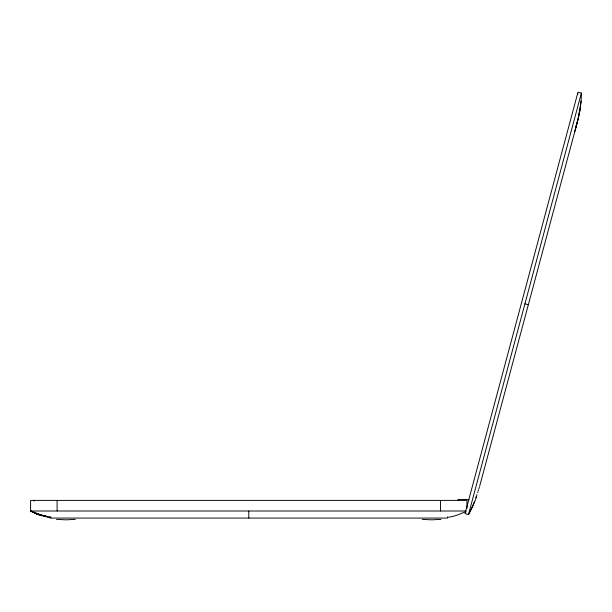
<?xml version="1.0" encoding="UTF-8"?>
<svg xmlns="http://www.w3.org/2000/svg" width="612" height="612" viewBox="0 0 612 612"><rect width="100%" height="100%" fill="white"/><g stroke="black" fill="none" stroke-linecap="round" stroke-linejoin="round"><path stroke-width="0.92" d="M579.969 110.122L581.132 101.133L581.4 93.078L577.988 92.16L465.051 513.644L468.463 514.562L472.357 507.118A119.96 119.96 0 0 0 476.572 496.615M581.132 101.133L578.088 119.271L479.709 486.027M577.062 122.377L575.67 128.122L577.873 119.952M574.645 132.024L577.667 120.595M581.4 93.078L468.463 514.562L471.011 509.528A146.536 146.536 0 0 0 474.453 501.473M479.426 486.984L478.844 488.889M478.24 490.801L478.546 489.845M477.62 492.721L477.934 491.765M476.641 495.59L476.97 494.634M465.839 511.617L456.284 515.457A65.591 65.591 0 0 1 447.517 517.392M75.353 519.358L65.935 519.84L56.511 519.358M441.045 519.358L431.621 519.84L422.203 519.358M465.969 511.005L30.6 511.005L30.6 500.402L466.956 500.402L466.956 508.358M447.517 518.073L50.031 518.073L50.031 516.306M42.098 515.227L30.6 511.005L38.449 514.654L50.23 517.392M38.48 514.508L30.6 511.005L38.449 514.661L47.384 517.056L51.125 517.5M38.518 514.309L42.106 515.159L39.436 514.424M43.88 515.687L46.566 516.375L43.896 515.633M577.529 93.865L578.065 94.011M524.935 303.82L528.332 304.73M465.51 511.938L466.038 512.083M447.517 516.88L447.517 517.301M440.456 500.402L440.456 511.005M248.778 511.005L248.778 518.073M57.1 500.402L57.1 511.005M34.134 500.402L34.134 501.067M476.281 496.539A146.536 146.536 0 0 1 475.838 497.786M469.09 500.035A1.568 1.568 0 0 0 467.882 499.469L458.954 499.453A1.568 1.568 0 0 0 457.432 500.616M579.977 110.053L578.072 119.241L579.954 110.061M38.472 514.661L30.6 511.005L38.457 514.623"/></g></svg>
